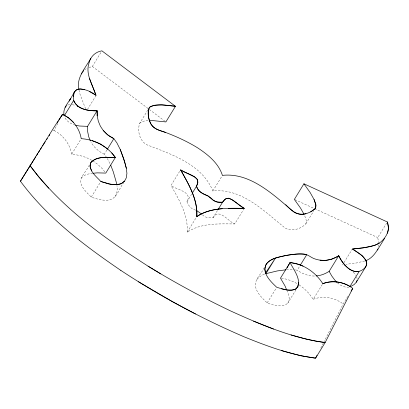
<?xml version="1.0" encoding="UTF-8"?>
<svg xmlns="http://www.w3.org/2000/svg" width="409" height="409" viewBox="0 0 409 409"><rect width="100%" height="100%" fill="white"/><g stroke="black" fill="none" stroke-linecap="round" stroke-linejoin="round"><path stroke-width="0.31" stroke-dasharray="2.04 1.53" d="M244.321 208.329L234.751 223.943C218.789 223.856 201.034 222.839 187.194 232.251C188.38 215.185 179.04 199.766 171.018 185.441L179.929 170.906M378.489 246.596L378.887 244.838M195.609 210.16C191.386 209.224 188.396 205.778 186.969 201.831C192.992 191.356 176.279 189.94 171.018 185.441M147.859 109.98L139.581 123.462C137.194 131.064 139.561 141.223 147.23 144.934C171.637 154.346 202.337 164.536 212.854 190.988C241.76 187.797 264.735 211.78 285.477 228.278C292.016 231.796 300.088 229.025 305.349 224.434C307.726 221.709 305.308 217.879 304.465 215.057M89.341 165.021C86.923 170.676 81.33 175.149 80.44 181.356C81.299 187.971 86.948 192.552 91.253 197.112C97.219 199.183 103.625 201.11 109.975 199.827C117.383 197.542 119.014 188.646 123.38 183.089M264.26 267.537C261.658 273.749 254.751 278.831 255.369 286.101C256.714 293.1 262.266 298.192 267.184 302.911C278.018 307.496 295.134 308.371 287.128 291.014M347.814 296.423L343.192 303.959L323.677 342.44M320.784 348.054L323.391 343.003M115.047 196.673L116.713 193.472L117.352 188.973L116.954 185.563M52.935 129.955L54.065 130.476L58.431 122.133M296.05 289.695L287.737 303.248M88.917 67.638L92.342 66.452L101.253 51.917M87.526 109.367L96.105 95.374M91.754 160.292C85.645 156.729 78.681 154.796 71.647 154.295L81.212 138.682M106.631 157.526L104.275 154.27L106.913 149.96M91.253 197.112L100.164 182.578M186.969 201.831L191.586 194.29M187.194 232.251L196.76 216.637M212.854 190.988L222.424 175.374M202.404 214.797L203.324 215.589A7.198 4.601 31.6 0 0 207.608 217.639L212.992 217.828L217.614 210.292M305.881 223.764L313.856 210.747M267.184 302.911L276.095 288.376M295.41 269.909L297.231 270.201L299.874 265.896M299.127 284.879L303.959 288.447L308.749 293.222L313.243 299.281L322.813 283.672M343.729 263.048L342.737 264.664L344.93 265.901M344.056 262.506L352.302 249.05M378.785 243.616L377.758 237.568L386.669 223.033M212.992 217.828C219.183 207.251 228.232 221.663 234.751 223.943M81.33 178.048C83.86 174.689 88.38 173.81 92.322 173.344M139.581 123.462C141.785 120.859 145.635 120.798 148.784 120.65M257 279.383L258.907 277.322L262.154 275.17L264.812 274.02M84.556 69.857L86.631 68.431M364.685 261.008L356.29 263.002L345.912 264.342M313.243 299.281C323.171 295.426 334.792 297.594 343.192 303.959M67.756 104.995L71.125 104.571M348.943 287.22C344.761 287.783 340.733 285.722 337.67 283.038M286.51 269.782L294.194 269.71M314.383 276.049C308.192 276.085 302.256 273.718 297.231 270.201M281.397 278.227C287.532 279.015 293.371 281.336 298.647 284.521M72.224 104.678L74.898 105.22M75.251 125.108C70.675 123.881 66.13 121.09 64.341 116.509M294.935 199.674L314.051 208.421M314.628 208.682L377.758 237.568M104.275 154.27C98.687 151.545 93.876 147.281 90.834 141.831M54.065 130.476C63.231 135.123 70.036 144.096 71.647 154.295M92.828 160.875L97.572 164.229L102.178 168.534L105.062 172.174M92.342 66.452L165.374 121.55M353.315 272.138L355.876 275.308M107.306 158.457L110.732 165.21M85.599 108.84L80.021 94.295L79.003 90.103M356.699 276.975L357.118 278.667"/><path stroke-width="0.61" d="M120.773 270.369C159.74 296.106 201.064 318.238 243.922 336.76C267.021 346.121 290.712 354.981 315.574 358.156L325.14 342.548L352.762 288.345C344.352 281.985 332.742 279.812 322.813 283.672C315.62 272.312 303.524 263.943 290.032 262.501C293.626 269.838 303.028 281.141 295.927 288.907C289.817 291.883 282.808 289.01 276.755 287.297C270.799 281.709 261.111 272.645 266.566 263.769C271.453 257.696 279.797 257.041 286.827 255.323C292.415 254.383 298.095 253.641 303.764 254.096C308.35 254.229 311.443 258.284 315.855 259.219C323.519 261.653 332.108 260.216 338.729 255.727C342.543 264.408 353.55 277.103 363.616 269.02C372.977 261.167 358.12 252.368 352.302 249.05C361.398 247.885 371.229 247.742 379.358 243.053C385.968 238.283 390.656 230.047 387.328 221.954L303.928 183.799L294.357 199.408L300.651 208.258L303.877 214.014M92.935 173.283L97.204 172.864L105.778 173.084L115.348 157.47C107.286 157.434 96.959 155.952 90.9 162.434C87.592 170.072 96.447 176.519 100.824 181.499L110.701 184.27L115.675 184.699L119.54 184.214L122.434 182.997L124.612 181.059L126.279 177.859L126.923 173.36L126.32 168.247L124.771 162.286L120.302 149.597L116.872 142.848L113.845 138.656L109.811 136.361L106.473 133.815L103.257 130.486L100.399 126.217L98.308 121.202L97.209 115.905L97.127 110.737C88.605 111.084 77.27 109.5 73.676 100.42C70.512 83.589 87.792 88.865 95.844 95.195C92.633 84.755 84.995 73.794 89.182 62.5C90.66 56.35 95.645 51.795 101.913 50.844L175.451 106.32L165.88 121.933L152.26 120.543L149.362 120.629M298.565 282.476L297.982 286.827L295.196 289.393L291.914 290.145L287.512 290.058L281.53 288.78M73.477 96.672L74.187 92.408L76.488 89.719L79.96 88.814L84.464 89.607M387.522 233.329L388.55 228.36L387.328 221.954M192.245 193.217L196.535 186.218L197.833 182.291L197.312 179.29L194.602 176.974L180.666 169.96C188.631 184.229 197.987 199.648 196.76 216.637C210.584 207.286 228.212 208.222 244.163 208.324L231.77 199.643L228.544 198.181L225.645 198.794L222.562 202.215L218.273 209.214M228.34 208.314L244.321 208.329C237.803 206.049 228.749 191.637 222.562 202.215L217.179 202.026A7.198 4.601 31.6 0 1 212.895 199.975C208.37 193.943 198.477 194.572 196.535 186.218C202.562 175.742 185.85 174.326 180.589 169.827C188.631 184.168 197.915 199.551 196.76 216.637C204.178 211.361 213.38 209.52 222.281 208.682M74.663 91.703L69.218 101.033L70.854 98.267C67.618 103.487 62.613 108.728 64.075 115.41M90.849 58.303C85.604 67.746 76.094 77.725 78.86 89.505M350.017 286.883L354.046 284.633L356.316 282.2L357.042 280.375M317.021 355.349L315.574 358.156L300.814 355.769L281.494 350.579M61.34 116.57L62.5 114.341C72.24 118.758 79.545 128.083 81.212 138.682C94.648 139.454 107.649 146.356 115.348 157.47M287.067 267.946L290.053 262.537L298.447 264.301L303.089 266.126M356.316 282.2L365.881 266.586L366.812 263.836L365.937 260.467L362.343 255.799L352.599 249.035L363.468 247.828L374.818 245.39L379.358 243.053M377.41 250.083L384.588 238.37M120.89 270.441C83.865 245.221 47.27 217.588 20.45 181.228L54.786 126.079L62.536 114.29L68.441 117.736L73.543 122.465M57.224 122.956L58.216 121.34M58.876 120.266L62.5 114.341M64.438 115.496L73.676 100.42C77.26 109.571 88.584 110.89 97.117 110.875L97.209 115.905M90.369 140.716L88.738 136.816L87.638 131.519L87.562 126.35L97.127 110.737M107.245 149.423L113.845 138.656L107.925 135.118L103.257 130.486M290.053 262.537L280.487 278.151L285.083 286.065L286.673 289.915M300.201 265.359L306.801 254.587C299.347 253.069 291.735 254.572 284.347 255.768C277.752 257.491 270.012 258.488 265.916 264.643L264.73 269.02L265.707 273.437M316.162 275.911C320.799 275.615 325.288 273.856 329.158 271.336L338.729 255.727M349.843 286.627L359.082 271.556C349.429 272.777 342.762 263.432 338.805 255.916L331.633 259.199L325.743 260.436L320.053 260.18M351.111 291.039L352.762 288.345M20.45 181.228L35.716 156.857M36.396 155.773L37.756 153.605M38.431 152.526L39.791 150.359M40.471 149.275L41.825 147.107M42.505 146.023L45.22 141.693M377.957 248.943C375.053 253.953 370.999 259.076 365.252 260.819M46.621 139.561L47.321 138.493M49.075 135.824L49.78 134.755M265.16 273.503L275.497 258.053L265.932 273.667L277.261 270.937L285.881 269.812M81.284 73.917L82.316 72.531M83.007 71.606L83.692 70.68M65.097 107.316L66.406 105.778M124.612 181.059L121.095 183.82L115.675 184.699L108.947 184.009L100.824 181.499M175.451 106.32C167.133 105.609 157.695 102.996 149.898 107.03C146.57 111.79 148.585 118.82 150.732 123.722C153.748 129.188 160.052 130.589 165.507 132.414C176.622 136.606 187.46 141.575 197.583 147.813C207.951 154.638 218.508 163.104 222.424 175.374C249.756 172.312 272.721 194.111 292.011 210.42C298.529 216.964 309.434 214.229 315.462 208.365L316.009 205.19L314.035 199.444L310.216 192.644L303.928 183.799M310.641 211.872L314.915 208.82L315.784 207.348L315.743 204.244L314.035 199.444M322.813 283.672C331.479 280.318 341.469 281.525 349.444 286.126M306.004 213.728C297.778 216.443 290.932 210.277 285.779 204.725M87.562 126.35L79.438 126.013L75.752 125.266M222.562 202.215C216.627 203.426 211.79 199.577 207.808 195.701C202.792 194.29 198.161 191.438 196.535 186.218M175.205 106.141L161.826 104.929L154.336 105.256L150.369 106.637L148.85 108.242C147.593 114.28 148.324 121.161 152.429 126.008C155.696 129.898 161.023 130.675 165.507 132.414M291.065 334.966L306.3 339.133L315.927 341.162L325.14 342.548C292.016 338.085 260.957 324.669 230.732 311.014C202.435 297.501 174.761 282.65 148.078 266.167C104.571 238.248 61.197 207.511 30.021 165.614L38.855 177.066L48.758 188.252M253.493 321.152L273.534 329.051M77.214 106.135L78.375 106.596M91.984 140.584L100.164 143.861L107.143 148.615M195.522 313.994L172.818 301.868L138.508 281.781M196.893 210.701L201.489 214.004M89.683 91.672L96.105 95.374L89.586 78.681M148.078 266.167L160.788 273.892M336.827 282.169L334.726 280.001L331.704 275.886L329.158 271.336M111.749 152.92L115.272 157.383C107.03 157.608 96.258 155.809 90.461 163.048L90 166.739L91.739 170.972M110.732 165.21L113.313 171.908L116.749 183.856M120.302 149.597L123.717 158.651L126.32 168.247"/></g></svg>
